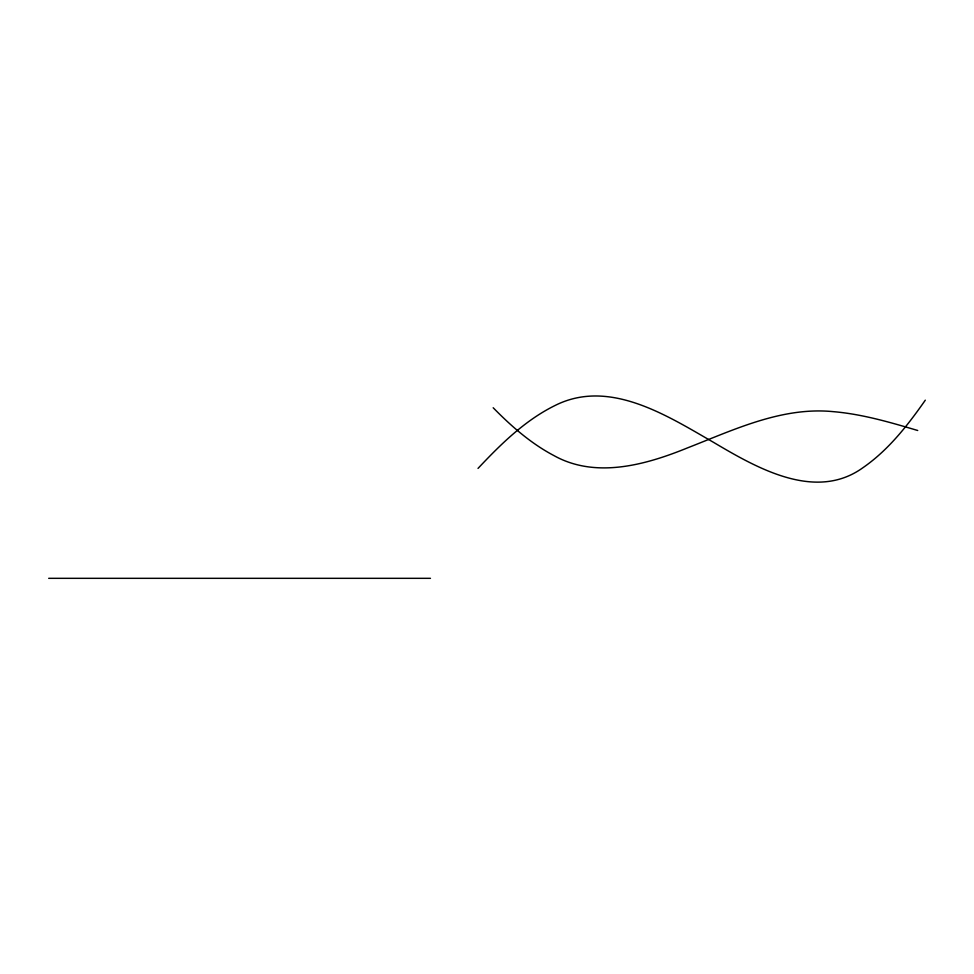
<?xml version="1.0" encoding="UTF-8"?>
<svg xmlns="http://www.w3.org/2000/svg" width="974" height="974" viewBox="0 0 974 974"><rect width="100%" height="100%" fill="white"/><g stroke="black" fill="none" stroke-linecap="round" stroke-linejoin="round"><path stroke-width="1.46" d="M925.3 400.18C907.731 425.297 888.422 450.085 862.964 467.69C815.36 501.987 756.433 467.727 713.297 442.208C666.886 415.533 609.054 378.168 554.9 405.574C524.876 420.391 500.721 444.302 478.015 468.409M48.7 578.325L430.459 578.325M917.715 430.496C889.932 422.266 861.856 414.011 832.831 411.612C781.769 406.706 733.958 429.778 687.644 447.833C646.054 464.781 595.881 479.013 553.914 455.576C530.952 443.499 511.253 426.174 493.185 407.753"/></g></svg>
